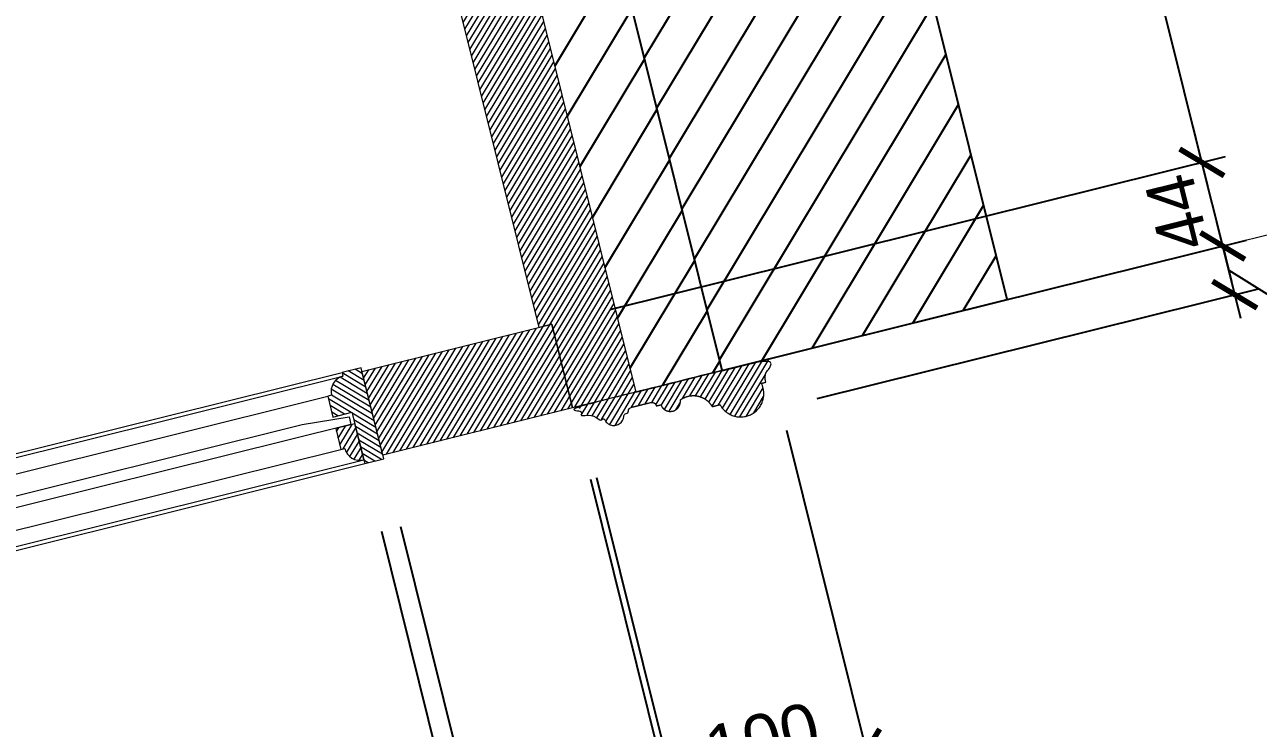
# Model space of a CAD drawing. Header units: inches. Extents: x 122939 to 389145, y 29603 to 574065.
# Drawn here: x 328521 to 329152, y 501426 to 501785 of the extents above; entities that cross this region are included whole.
import ezdxf

# ---------------------------------------------------------------- set-up
doc = ezdxf.new("R2010")
doc.units = ezdxf.units.IN
doc.header["$MEASUREMENT"] = 0
for name, color, linetype in [('A-WALL', 7, 'Continuous'), ('CQ Wall hatch_CHB', 8, 'Continuous'), ('DETAIL', 1, 'Continuous')]:
    doc.layers.add(name, color=color, linetype=linetype)
doc.layers.add('GRC', color=41, linetype='Continuous', lineweight=0)
doc.styles.add('DA-dim', font='arial.ttf')
doc.dimstyles.new('DA-10', dxfattribs={"dimtxt": 25, "dimasz": 18.75, "dimexe": 12.5, "dimexo": 37.5, "dimgap": 6.25, "dimtad": 1, "dimdec": 0, "dimdsep": 46, "dimtxsty": 'DA-dim', "dimblk": 'ARCHTICK', "dimcen": 0, "dimdle": 12.5, "dimadec": 0, "dimazin": 0, "dimtfac": 1, "dimtdec": 0, "dimtix": 1, "dimtmove": 2, "dimatfit": 3, "dimfxl": 1, "dimarcsym": 0})
pattern_1 = [(135, (-4101.499379711924, -5827.56803000893), (-1.76776695296637, -1.767766952966368), [])]

# ---------------------------------------------------------------- blocks, each defined once
blk = doc.blocks.new('A$C419e398c')
at = {"lineweight": 0}
h = blk.add_hatch(dxfattribs=at)
h.set_pattern_fill('ANSI31', color=8, scale=20, angle=90.00000000000001)
h.set_pattern_definition(pattern_1)
edge = h.paths.add_edge_path()
edge.add_line((3500.000750214676, 421.1478800448822), (3500.000740441785, 416.2922184013103))
edge.add_line((3500.000740441727, 416.2922184010968), (3600.000740441859, 416.2920171396937))
edge.add_line((3600.000740441959, 416.2920171398437), (3600.000749673121, 420.8786562081348))
edge.add_line((3600.000749673112, 420.8786562081659), (3599.894311202256, 420.8806242591608))
edge.add_line((3599.894311202166, 420.88062425924), (3599.787936853745, 420.8865267984756))
edge.add_line((3599.787936853769, 420.8865267983638), (3599.681690703786, 420.8963602703437))
edge.add_line((3599.681690703786, 420.8963602703298), (3599.5756367509, 420.910118751699))
edge.add_line((3599.57563675096, 420.9101187517517), (3599.469838878148, 420.9277939549132))
edge.add_line((3599.469838878082, 420.9277939547901), (3599.364360813995, 420.9493752328668))
edge.add_line((3599.364360813983, 420.9493752329727), (3599.259266094672, 420.9748495862398))
edge.add_line((3599.25926609477, 420.9748495862004), (3599.154618025358, 421.0042016698125))
edge.add_line((3599.154618025175, 421.0042016697116), (3599.050479641729, 421.0374138031175))
edge.add_line((3599.050479641824, 421.0374138031621), (3598.946913673462, 421.0744659806045))
edge.add_line((3598.946913673542, 421.0744659807533), (3598.843982504485, 421.1153358833396))
edge.add_line((3598.843982504448, 421.1153358832817), (3598.741748136586, 421.1599988925316))
edge.add_line((3598.741748136701, 421.1599988925736), (3598.640272152218, 421.2084281051825))
edge.add_line((3598.640272152086, 421.2084281051066), (3598.539615676329, 421.2605943491345))
edge.add_line((3598.539615676331, 421.2605943492381), (3598.439839340941, 421.3164662016883))
edge.add_line((3598.439839340863, 421.3164662016206), (3598.341003247453, 421.3760100073939))
edge.add_line((3598.341003247537, 421.3760100073996), (3598.243166931223, 421.4391898994776))
edge.add_line((3598.243166931323, 421.43918989948), (3598.146389325029, 421.5059678207095))
edge.add_line((3598.146389325033, 421.5059678207035), (3598.050728723986, 421.5763035465413))
edge.add_line((3598.050728724047, 421.5763035464915), (3597.956242750632, 421.6501547093062))
edge.add_line((3597.956242750515, 421.6501547092339), (3597.862988319569, 421.7274768238514))
edge.add_line((3597.862988319714, 421.7274768240168), (3597.77102160417, 421.8082233145111))
edge.add_line((3597.771021604189, 421.8082233144669), (3597.680398001387, 421.8923455421868))
edge.add_line((3597.680398001452, 421.8923455422046), (3597.591172099673, 421.9797928350449))
edge.add_line((3597.591172099579, 421.9797928349581), (3597.503397645182, 422.0705125178898))
edge.add_line((3597.503397645021, 422.0705125179375), (3597.417127509966, 422.1644499448691))
edge.add_line((3597.417127510125, 422.1644499449176), (3597.332413660425, 422.2615485314371))
edge.add_line((3597.332413660479, 422.2615485314745), (3597.249307124532, 422.3617497890536))
edge.add_line((3597.24930712441, 422.3617497888627), (3597.167857962488, 422.4649933599925))
edge.add_line((3597.167857962544, 422.4649933601031), (3597.088115236552, 422.5712170547106))
edge.add_line((3597.088115236489, 422.5712170548504), (3597.010126980497, 422.6803568877548))
edge.add_line((3597.010126980545, 422.6803568877513), (3596.933940171786, 422.792347117212))
edge.add_line((3596.93394017173, 422.7923471172107), (3596.85960070221, 422.9071202844948))
edge.add_line((3596.859600702301, 422.9071202843916), (3596.787153351399, 423.0246072544309))
edge.add_line((3596.787153351353, 423.0246072543669), (3596.71664175868, 423.1447372573774))
edge.add_line((3596.716641758569, 423.1447372573894), (3596.64810839757, 423.2674379315951))
edge.add_line((3596.648108397727, 423.2674379316741), (3596.581594550408, 423.3926353667305))
edge.add_line((3596.5815945504, 423.3926353668794), (3596.517140282237, 423.5202541485911))
edge.add_line((3596.517140282143, 423.5202541485196), (3596.454784417869, 423.6502174040826))
edge.add_line((3596.454784417932, 423.650217404007), (3596.394564518474, 423.7824468483781))
edge.add_line((3596.394564518356, 423.7824468484614), (3596.336516857926, 423.9168628315942))
edge.add_line((3596.33651685802, 423.9168628315092), (3596.280676402351, 424.0533843862369))
edge.add_line((3596.280676402384, 424.0533843864687), (3596.22707678767, 424.1919292773259))
edge.add_line((3596.227076787676, 424.191929277149), (3596.175750300315, 424.3324140498556))
edge.add_line((3596.175750300346, 424.332414049888), (3596.126727857488, 424.4747540817277))
edge.add_line((3596.126727857511, 424.4747540816898), (3596.080038988485, 424.6188636322893))
edge.add_line((3596.080038988555, 424.6188636323786), (3596.035711816933, 424.764655895549))
edge.add_line((3596.035711816745, 424.7646558955312), (3595.993773043614, 424.9120430514288))
edge.add_line((3595.99377304368, 424.9120430513867), (3595.95424793135, 425.0609363195628))
edge.add_line((3595.954247931426, 425.0609363196418), (3595.917160288383, 425.2112460123383))
edge.add_line((3595.917160288314, 425.2112460123608), (3595.882532454737, 425.3628815886295))
edge.add_line((3595.88253245462, 425.3628815885168), (3595.850385288982, 425.5157517087524))
edge.add_line((3595.850385289115, 425.5157517088228), (3595.820738155712, 425.6697642897764))
edge.add_line((3595.820738155569, 425.6697642898653), (3595.793608912747, 425.8248265601528))
edge.add_line((3595.793608912732, 425.8248265599832), (3595.769013902132, 425.9808451158191))
edge.add_line((3595.769013902289, 425.9808451159624), (3595.746967938984, 426.137725977687))
edge.add_line((3595.746967939078, 426.1377259776928), (3595.727484302766, 426.2953746461095))
edge.add_line((3595.727484302712, 426.2953746458516), (3595.710574729598, 426.4536961592925))
edge.add_line((3595.710574729426, 426.4536961594131), (3595.696249405194, 426.6125951508773))
edge.add_line((3595.696249405271, 426.6125951509457), (3595.684516958955, 426.7719759056954))
edge.add_line((3595.684516958951, 426.7719759055763), (3595.675384457727, 426.9317424185807))
edge.add_line((3595.675384457805, 426.9317424186156), (3595.668857402774, 427.0917984524967))
edge.add_line((3595.66885740275, 427.0917984524858), (3595.664939725588, 427.2520475954423))
edge.add_line((3595.664939725481, 427.252047595568), (3595.663633786051, 427.4123933195317))
edge.add_line((3595.663633786142, 427.4123933194205), (3593.339735987819, 427.4123979965291))
edge.add_arc((3581.752075368189, 430.0272835142096), 11.87903636253917, 347.2835625599229, 526.0537948698986)
edge.add_line((3570.223204031121, 432.8902593427338), (3566.116734765857, 432.8902676074339))
edge.add_arc((3555.372015183559, 435.9948205596302), 11.18424105332584, 247.5451078778336, 343.8840084815344, ccw=False)
edge.add_arc((3545.975474577514, 425.1159518933855), 5.153299489100156, 6.044098432584151, 173.9556709193465)
edge.add_line((3540.850823696237, 425.6585834147991), (3538.47306382773, 425.6585882019847))
edge.add_line((3538.473063827609, 425.6585882019717), (3538.464334267263, 425.4550312227267))
edge.add_line((3538.464334267308, 425.4550312226638), (3538.437742003613, 425.2502720330789))
edge.add_line((3538.437742003589, 425.2502720330376), (3538.39297194146, 425.0466584827581))
edge.add_line((3538.392971941445, 425.0466584827518), (3538.330122677947, 424.8466032768394))
edge.add_line((3538.330122677959, 424.8466032768483), (3538.24971880968, 424.6524922721625))
edge.add_line((3538.249718809617, 424.6524922722019), (3538.152698809249, 424.4665911294927))
edge.add_line((3538.152698809165, 424.4665911295451), (3538.040378794771, 424.2909578448304))
edge.add_line((3538.040378794773, 424.2909578446997), (3537.914395094945, 424.127368170226))
edge.add_line((3537.914395094966, 424.1273681703606), (3537.776630701833, 423.9772594730761))
edge.add_line((3537.776630701846, 423.9772594729438), (3537.626521450052, 423.8394956839396))
edge.add_line((3537.626521450235, 423.839495683962), (3537.462931268714, 423.7135126425266))
edge.add_line((3537.462931268557, 423.7135126425419), (3537.287297531825, 423.6011933349821))
edge.add_line((3537.287297531904, 423.6011933349655), (3537.101395998771, 423.5041740827326))
edge.add_line((3537.10139599879, 423.5041740827728), (3536.907284670506, 423.4237709956753))
edge.add_line((3536.907284670393, 423.423770995636), (3536.707229211529, 423.3609225372684))
edge.add_line((3536.707229211519, 423.360922537162), (3536.503615481068, 423.3161532944424))
edge.add_line((3536.503615481197, 423.316153294465), (3536.298856184588, 423.289561854812))
edge.add_line((3536.298856184527, 423.28956185485), (3536.095299170131, 423.2808331137073))
edge.add_line((3536.09529917012, 423.2808331137057), (3526.114313284217, 423.2808532015678))
edge.add_line((3526.114313284284, 423.2808532016352), (3525.91075630501, 423.2895827620975))
edge.add_line((3525.910756304918, 423.2895827621105), (3525.70599711529, 423.3161750259733))
edge.add_line((3525.705997115292, 423.316175025946), (3525.502383565035, 423.360945088264))
edge.add_line((3525.502383565065, 423.3609450883232), (3525.302328359239, 423.423794351959))
edge.add_line((3525.302328359277, 423.4237943519256), (3525.108217354679, 423.5041982203501))
edge.add_line((3525.108217354573, 423.5041982203838), (3524.922316211951, 423.6012182208973))
edge.add_line((3524.922316211974, 423.6012182210106), (3524.746682927339, 423.7135382355498))
edge.add_line((3524.746682927362, 423.7135382354027), (3524.583093252983, 423.8395219353102))
edge.add_line((3524.583093253023, 423.8395219352096), (3524.432984555818, 423.9772863284804))
edge.add_line((3524.43298455578, 423.9772863285034), (3524.295220766871, 424.1273955803852))
edge.add_line((3524.295220766857, 424.1273955805227), (3524.16923772553, 424.29098576213))
edge.add_line((3524.169237725495, 424.2909857620252), (3524.056918418081, 424.4666194988594))
edge.add_line((3524.056918418151, 424.4666194987949), (3523.95989916602, 424.6525210320156))
edge.add_line((3523.959899165959, 424.6525210320251), (3523.879496078978, 424.8466323603314))
edge.add_line((3523.879496078938, 424.8466323604225), (3523.81664762068, 425.0466878193159))
edge.add_line((3523.816647620813, 425.0466878192965), (3523.771878378261, 425.2503015497913))
edge.add_line((3523.771878378175, 425.2503015497932), (3523.745286938696, 425.4550608464382))
edge.add_line((3523.745286938676, 425.4550608464051), (3523.736558197708, 425.6586178607869))
edge.add_line((3523.736558197648, 425.6586178608122), (3521.358798325634, 425.6586226435814))
edge.add_line((3521.358798325702, 425.6586226436193), (3521.318055015284, 425.958838675587))
edge.add_line((3521.318055015348, 425.9588386755204), (3521.258326493564, 426.2623531302719))
edge.add_line((3521.258326493553, 426.2623531303834), (3521.178808534645, 426.567494002445))
edge.add_line((3521.178808534518, 426.5674940022873), (3521.078881613535, 426.8724357570101))
edge.add_line((3521.078881613561, 426.8724357570754), (3520.958141745552, 427.1752234518581))
edge.add_line((3520.95814174565, 427.1752234519809), (3520.816427749834, 427.4738036861076))
edge.add_line((3520.816427749931, 427.4738036860945), (3520.653843256572, 427.7660617969146))
edge.add_line((3520.653843256528, 427.7660617968068), (3520.470771876055, 428.0498642595247))
edge.add_line((3520.470771876106, 428.0498642594903), (3520.267884191733, 428.3231048049431))
edge.add_line((3520.267884191591, 428.3231048049638), (3520.046135613462, 428.5837523944741))
edge.add_line((3520.046135613462, 428.5837523945374), (3519.806754626122, 428.8298989252261))
edge.add_line((3519.806754626159, 428.8298989252071), (3519.551221528836, 429.0598044246687))
edge.add_line((3519.551221528905, 429.0598044246435), (3519.281238364379, 429.2719375491471))
edge.add_line((3519.281238364405, 429.2719375491142), (3518.998691296669, 429.4650094329614))
edge.add_line((3518.998691296612, 429.4650094330427), (3518.705607171497, 429.6379993280388))
edge.add_line((3518.705607171403, 429.6379993279697), (3518.404106334771, 429.7901709866175))
edge.add_line((3518.404106334841, 429.7901709865546), (3518.096353954801, 429.9210793262529))
edge.add_line((3518.096353954519, 429.9210793263046), (3517.784512087453, 430.030567511764))
edge.add_line((3517.784512087703, 430.0305675116833), (3517.470694553002, 430.1187551455264))
edge.add_line((3517.470694552874, 430.1187551454641), (3517.156926366164, 430.1860187189225))
edge.add_line((3517.156926366384, 430.1860187189886), (3516.845109067071, 430.2329658110122))
edge.add_line((3516.845109067042, 430.2329658109811), (3516.536992811378, 430.2604047167298))
edge.add_line((3516.536992811423, 430.2604047167697), (3516.234155632334, 430.2693112402213))
edge.add_line((3516.234155632323, 430.2693112403504), (3515.931318417371, 430.260405935982))
edge.add_line((3515.931318417308, 430.2604059359292), (3515.623202051155, 430.2329682704769))
edge.add_line((3515.623202051211, 430.2329682704294), (3515.311384562942, 430.1860224336291))
edge.add_line((3515.311384562927, 430.1860224336851), (3514.997616105468, 430.1187601232738))
edge.add_line((3514.997616105422, 430.118760123325), (3514.68379821572, 430.0305737527423))
edge.add_line((3514.683798215818, 430.0305737527087), (3514.371955908039, 429.9210868225647))
edge.add_line((3514.371955907962, 429.92108682252), (3514.064203000944, 429.7901797216762))
edge.add_line((3514.064203000977, 429.7901797217201), (3513.762701551792, 429.638009276763))
edge.add_line((3513.762701551837, 429.6380092766485), (3513.469616730328, 429.4650205614132))
edge.add_line((3513.469616730465, 429.4650205615326), (3513.187068885529, 429.2719498150905))
edge.add_line((3513.187068885425, 429.27194981504), (3512.917084866915, 429.05981777734))
edge.add_line((3512.917084866785, 429.0598177774809), (3512.661550843984, 428.8299133066437))
edge.add_line((3512.66155084403, 428.8299133064575), (3512.422168865882, 428.5837677393992))
edge.add_line((3512.422168865858, 428.5837677394156), (3512.200419238492, 428.323121042576))
edge.add_line((3512.200419238594, 428.3231210426311), (3511.997530454251, 428.0498813138787))
edge.add_line((3511.997530454188, 428.0498813139275), (3511.814457931302, 427.766079588174))
edge.add_line((3511.814457931381, 427.7660795880947), (3511.651872261574, 427.4738221317747))
edge.add_line((3511.651872261486, 427.4738221318112), (3511.510157063773, 427.1752424681325))
edge.add_line((3511.510157063836, 427.1752424681326), (3511.38941597701, 426.8724552593652))
edge.add_line((3511.389415976941, 426.8724552593194), (3511.289487828411, 426.567513906864))
edge.add_line((3511.289487828384, 426.5675139068626), (3511.209968641113, 426.2623733549541))
edge.add_line((3511.209968641168, 426.2623733549844), (3511.150238897596, 425.9588591406562))
edge.add_line((3511.150238897651, 425.9588591406355), (3511.109494378753, 425.6586432726641))
edge.add_line((3511.109494378674, 425.6586432727054), (3508.73173450794, 425.6586480580139))
edge.add_line((3508.73173450795, 425.6586480580154), (3508.382624967425, 425.1933644751523))
edge.add_line((3508.382624967489, 425.1933644750388), (3508.004169891501, 424.7426096800839))
edge.add_line((3508.004169891414, 424.742609680281), (3507.597199674406, 424.3090348888184))
edge.add_line((3507.597199674463, 424.309034888749), (3507.162855418896, 423.8952362503006))
edge.add_line((3507.162855418806, 423.8952362503624), (3506.702585543384, 423.5037100312536))
edge.add_line((3506.702585543389, 423.5037100311019), (3506.218134690647, 423.136807828542))
edge.add_line((3506.218134690658, 423.1368078285595), (3505.711524873421, 422.7966933572026))
edge.add_line((3505.711524873506, 422.7966933571734), (3505.185029153548, 422.4853023670635))
edge.add_line((3505.185029153596, 422.4853023671312), (3504.641138501431, 422.204307181021))
edge.add_line((3504.641138501291, 422.2043071809458), (3504.082522819129, 421.9550871747595))
edge.add_line((3504.082522819284, 421.9550871747779), (3503.511987396053, 421.7387062805328))
edge.add_line((3503.511987395992, 421.7387062805938), (3502.932426278167, 421.5558982784877))
edge.add_line((3502.93242627813, 421.555898278486), (3502.34677417055, 421.407060288199))
edge.add_line((3502.346774170583, 421.4070602881839), (3501.757958515876, 421.2922544943079))
edge.add_line((3501.757958515838, 421.2922544943867), (3501.168853340628, 421.2112177750697))
edge.add_line((3501.16885334067, 421.2112177748932), (3500.582236310474, 421.1633785693558))
edge.add_line((3500.582236310467, 421.1633785694139), (3500.000750214755, 421.1478800447057))
h = blk.add_hatch(dxfattribs=at)
h.set_pattern_fill('ANSI31', color=8, scale=20, angle=6.361109362927034e-15)
h.set_pattern_definition([(45, (-3359.516166341025, -5827.56803000893), (-1.767766952966369, 1.76776695296637), [])])
h.paths.add_polyline_path([(3376.718616710394, 380.2924665253377), (3378.718616710277, 380.2924624999869, 0.4142135623731283), (3386.718600609398, 372.2924463991658), (3386.718596584396, 370.2924463990494), (3396.718596584164, 370.2924262729939), (3396.718693189614, 418.2924262728193), (3386.718693189614, 418.2924463991076), (3386.718638849095, 391.2924463991076), (3376.718638849212, 391.2924665252212)])
h = blk.add_hatch(dxfattribs=at)
h.set_pattern_fill('ANSI31', color=8, scale=20, angle=90.00000000000001)
h.set_pattern_definition([(135, (-3359.516166341025, -5827.56803000893), (-1.76776695296637, -1.767766952966368), [])])
h.paths.add_polyline_path([(3376.718650924857, 397.2924665252795), (3386.71865092474, 397.2924463990494), (3386.718689164438, 416.2924463989912, 0.4142135623732948), (3378.7186730635, 408.2924624998705), (3376.718673063559, 408.2924665251048)])
h = blk.add_hatch(dxfattribs=at)
h.set_pattern_fill('ANSI31', color=8, scale=20, angle=90.00000000000001)
h.set_pattern_definition(pattern_1)
h.paths.add_polyline_path([(3496.718689164205, 416.2922250115662), (3396.71868916438, 416.2924262728193), (3396.718600609456, 372.2924262729939), (3496.718600609223, 372.2922250116244)])
h = blk.add_hatch(dxfattribs=at)
h.set_pattern_fill('ANSI31', color=8, scale=20, angle=90.00000000000001)
h.set_pattern_definition(pattern_1)
h.paths.add_polyline_path([(3530.000740442541, 416.2921580276452), (3496.718689164205, 416.2922250115662), (3496.718600609223, 372.2922250116244), (3490.000651887094, 372.2922385322163), (3489.999954168685, 25.61128692416241), (3529.999954168976, 25.61120641970774)])
at = {"color": 8, "lineweight": 0}
for p, q in [((2908.01753109775, 418.2934098396217, 0.002133773093393458), (3386.718693189614, 418.2924463991076, 0.002133773093393458)), ((3152.368108118419, 416.2929180562496, 0.002133773093393458), (3386.718689164438, 416.2924463989912, 0.002133773093393458)), ((3160.368092017598, 408.2929019552539, 0.002133773093393458), (3376.718673063559, 408.2924665251048, 0.002133773093393458)), ((3160.368035664316, 380.2929019554285, 0.002133773093393458), (3376.718616710394, 380.2924665253377, 0.002133773093393458)), ((3152.368019563379, 372.2929180563078, 0.002133773093393458), (3386.718600609398, 372.2924463991658, 0.002133773093393458)), ((2904.547806665068, 370.2934168226784, 0.002133773093393458), (3386.718596584396, 370.2924463990494, 0.002133773093393458))]:
    blk.add_line(p, q, dxfattribs=at)
at = {"color": 0, "lineweight": -2, "elevation": 0.002133773093393458}
for points in [[(3386.718693189614, 418.2924463991076), (3396.718693189614, 418.2924262728193), (3396.718596584164, 370.2924262729939), (3386.718596584396, 370.2924463990494), (3386.718600609398, 372.2924463991658, -0.4142135623731283), (3378.718616710277, 380.2924624999869), (3376.718616710394, 380.2924665253377), (3376.718638849212, 391.2924665252212), (3386.718638849095, 391.2924463991076), (3386.718693189614, 418.2924463991076)], [(3386.718689164438, 416.2924463989912), (3386.71865092474, 397.2924463990494), (3376.718650924857, 397.2924665252795), (3376.718673063559, 408.2924665251048), (3378.7186730635, 408.2924624998705, -0.4142135623732282), (3386.718689164438, 416.2924463989912, 1)]]:
    blk.add_lwpolyline(points, format="xyb", dxfattribs=at)
for points in [[(3496.718689164205, 416.2922250115662), (3396.71868916438, 416.2924262728193), (3396.718600609456, 372.2924262729939), (3496.718600609223, 372.2922250116244), (3496.718689164205, 416.2922250115662)], [(3530.000740442541, 416.2921580276452), (3496.718689164205, 416.2922250115662), (3496.718600609223, 372.2922250116244), (3490.000651887094, 372.2922385322163), (3489.999954168685, 25.61128692416241), (3529.999954168976, 25.61120641970774), (3530.000740442541, 416.2921580276452)]]:
    blk.add_lwpolyline(points, dxfattribs=at)
at = {"color": 0, "elevation": 0.002133772631544292}
blk.add_lwpolyline([(3360.470657365862, 391.1251692385413), (3384.718642537598, 393.1251204366563), (3384.718650587951, 397.1251204365399), (3154.368069541932, 397.125584043446), (3154.368061491637, 393.1255840433296), (3178.61603861273, 391.1255352415028)], close=True, dxfattribs=at)
at = {"color": 0, "lineweight": -2}
blk.add_rational_spline([(3593.339735658839, 427.4123965381295, 0.00213377309339346), (3594.259156990098, 431.4867378571653, 0.00213377309339346), (3592.464527992532, 437.9773827589815, 0.00213377309339346), (3586.492811290256, 441.1118900389411, 0.00213377309339346), (3584.49116449838, 441.5862149371533, 0.00213377309339346), (3577.777574700012, 443.1771163941594, 0.002133773093393462), (3571.886060623685, 439.5863898214302, 0.002133773093393462), (3570.223204031237, 432.8902593431412, 0.002133773093393462), (3568.854380943405, 432.890262097877, 0.00213377309339346), (3567.485557855747, 432.8902648527292, 0.00213377309339346), (3566.116734768148, 432.8902676074067, 0.00213377309339346), (3565.220075828373, 429.7869709357037, 0.002133773093393458), (3563.135062024347, 427.3197528844466, 0.002133773093393458), (3560.224723429244, 425.9181906356243, 0.002133773093393458), (3557.314384833968, 424.516628386802, 0.00213377309339346), (3554.085452117492, 424.424753537809, 0.00213377309339346), (3551.100127643207, 425.6585627858294, 0.00213377309339346), (3550.808249660302, 428.4151852943468, 0.00213377309339346), (3548.747516770382, 430.2692458024831, 0.00213377309339346), (3545.975484950352, 430.2692513817456, 0.00213377309339346), (3543.203453130263, 430.2692569610662, 0.00213377309339346), (3541.14271277684, 428.4152047483949, 0.00213377309339346), (3540.850823697401, 425.6585834146244, 0.00213377309339346), (3540.058237074059, 425.6585850104457, 0.00213377309339346), (3539.265650450892, 425.6585866061505, 0.00213377309339346), (3538.473063827609, 425.6585882019717, 0.00213377309339346), (3538.473062542034, 425.0195388380089, 0.00213377309339346), (3538.228507749911, 424.4291347024846, 0.00213377309339346), (3537.776630701846, 423.9772594729438, 0.00213377309339346), (3537.324753653724, 423.5253842435777, 0.00213377309339346), (3536.734348534141, 423.2808318274911, 0.00213377309339346), (3536.09529917012, 423.2808331137057, 0.00213377309339346), (3532.768303874822, 423.2808398096822, 0.00213377309339346), (3529.441308579582, 423.2808465057169, 0.00213377309339346), (3526.114313284284, 423.2808532016352, 0.002133773093393462), (3525.475263920322, 423.2808544877334, 0.002133773093393462), (3524.884859785088, 423.5254092802643, 0.002133773093393462), (3524.43298455578, 423.9772863285034, 0.002133773093393458), (3523.981109326589, 424.4291633769171, 0.002133773093393456), (3523.736556911084, 425.0195684968493, 0.002133773093393456), (3523.736558197648, 425.6586178608122, 0.00213377309339346), (3522.943971573724, 425.6586194551783, 0.00213377309339346), (3522.151384949626, 425.6586210493115, 0.00213377309339346), (3521.358798325702, 425.6586226436193, 0.002133773093393458), (3521.066920342913, 428.4152451525442, 0.00213377309339346), (3519.006187452702, 430.2693056609714, 0.00213377309339346), (3516.234155632323, 430.2693112403504, 0.00213377309339346), (3513.462123811768, 430.2693168195547, 0.00213377309339346), (3511.401383458346, 428.4152646066505, 0.00213377309339346), (3511.109494378674, 425.6586432727054, 0.00213377309339346), (3510.316907755157, 425.6586448678281, 0.00213377309339346), (3509.524321131583, 425.6586464628926, 0.00213377309339346), (3508.73173450795, 425.6586480580154, 0.00213377309339346), (3506.68516088801, 422.7706223053392, 0.00213377309339346), (3503.540404503176, 421.145918144437, 0.00213377309339346), (3500.000750214676, 421.1478800448822, 0.00213377309339346), (3500.000746957143, 419.5293261658517, 0.00213377309339346), (3500.000743699551, 417.9107722869376, 0.00213377309339346), (3500.000740441785, 416.2922184080817, 0.00213377309339346), (3533.334073775099, 416.2921513186302, 0.00213377309339346), (3566.667407108471, 416.2920842292369, 0.00213377309339346), (3600.000740441959, 416.2920171398437, 0.00213377309339346), (3600.000743518991, 417.8208968294784, 0.00213377309339346), (3600.000746596023, 419.3497765191132, 0.00213377309339346), (3600.000749672996, 420.8786562088062, 0.00213377309339346), (3597.460118305054, 420.8786613215344, 0.00213377309339346), (3595.663626083056, 423.585023845837, 0.00213377309339346), (3595.663633786142, 427.4123933194205, 0.002133773093393458), (3594.889001076051, 427.4123948785127, 0.00213377309339346), (3594.114368366776, 427.4123964374885, 0.00213377309339346), (3593.339735657792, 427.4123979964061, 0.00213377309339346)], [1, 0.8737151318186788, 0.807260537942561, 0.9335454061238821, 1, 0.807260537942561, 0.807260537942561, 1, 1, 1, 1, 0.9419620028077494, 0.9419620028077494, 0.9999999999999999, 0.9419620028077494, 0.9419620028077494, 1, 0.8289352973828925, 0.8289352973828925, 1, 0.8289352973828925, 0.8289352973828925, 1, 1, 1, 1, 0.9492530216291803, 0.9492530216291803, 1, 0.9492530216291803, 0.9492530216291803, 1, 1, 1, 1, 0.9492530216292413, 0.9492530216292413, 1, 0.9492530216292413, 0.9492530216292413, 1, 1, 1, 0.9999999999999999, 0.8289352973828976, 0.8289352973828976, 1, 0.8289352973828977, 0.8289352973828977, 1, 1, 1, 1, 0.9254542297043616, 0.9254542297043616, 1, 1, 1, 1, 1, 1, 1, 1, 1, 1, 0.8047378541243649, 0.8047378541243649, 0.9999999999999999, 1, 1, 1], degree=3, knots=[0, 0, 0, 0, 1.022170320380215, 1.560064642093857, 1.560064642093857, 1.560064642093857, 3.120129284187714, 3.120129284187714, 3.120129284187714, 7.226598547337561, 7.226598547337561, 7.226598547337561, 8.06731405405594, 8.06731405405594, 8.06731405405594, 8.908029560774313, 8.908029560774313, 8.908029560774313, 10.37333445673423, 10.37333445673423, 10.37333445673423, 11.83863935269415, 11.83863935269415, 11.83863935269415, 12.83863935269415, 12.83863935269415, 12.83863935269415, 13.62403751644446, 13.62403751644446, 13.62403751644446, 14.40943568019476, 14.40943568019476, 14.40943568019476, 15.40943568019476, 15.40943568019476, 15.40943568019476, 16.19483384394459, 16.19483384394459, 16.19483384394459, 16.98023200769442, 16.98023200769442, 16.98023200769442, 17.98023200769442, 17.98023200769442, 17.98023200769442, 19.44553690365431, 19.44553690365431, 19.44553690365431, 20.91084179961421, 20.91084179961421, 20.91084179961421, 21.91084179961421, 21.91084179961421, 21.91084179961421, 22.86569057052996, 22.86569057052996, 22.86569057052996, 23.86569057052996, 23.86569057052996, 23.86569057052996, 24.86569057052996, 24.86569057052996, 24.86569057052996, 25.86569057052996, 25.86569057052996, 25.86569057052996, 27.43648689732485, 27.43648689732485, 27.43648689732485, 28.43648689732485, 28.43648689732485, 28.43648689732485, 28.43648689732485], dxfattribs=at)
blk = doc.blocks.new('floor plan')
at = {"layer": 'CQ Wall hatch_CHB'}
h = blk.add_hatch(dxfattribs=at)
h.set_pattern_fill('ANSI31', color=8, scale=150, angle=166.0285767170143)
h.set_pattern_definition([(225, (-96401.15901051927, -17863.64764524531), (13.25825214724777, -13.25825214724776), [])])
h.paths.add_polyline_path([(-1761.915221737523, -177.8816294119461), (-1806.384910309222, -177.8816294120043), (-1806.384910309222, -568.5624915148946), (-1761.916008043219, -568.5624915148946)])
h.paths.add_polyline_path([(1743.614641570312, -177.8886388752144), (1698.085326858272, -177.8886388752144), (1698.084842444048, -568.569636295375), (1743.614641591208, -568.5696362954914), (1743.614641591383, -373.2291604938218)])
h = blk.add_hatch(dxfattribs=at)
h.set_pattern_fill('ANSI31', color=8, scale=150, angle=166.0285767170143)
h.set_pattern_definition([(225, (-67260.30129843426, -17863.64764524897), (13.25825214724777, -13.25825214724776), [])])
h.paths.add_polyline_path([(1743.614641591208, -379.1846393781598), (1893.615089632454, -379.1846393786254), (1893.615089632396, -568.5696364255855), (1743.614641591324, -568.5696364255273)])
blk.add_line((1893.615089633386, -568.5696362950839, -1.606029541243506e-07), (3438.581839674094, -568.5696363002644, -1.466518336033709e-07))
at = {"elevation": 8.175813347853055e-07}
blk.add_lwpolyline([(1698.084842444048, -568.569636295375), (1743.614641591266, -568.569636295375), (1743.615126005549, -177.8886388752726), (1698.085326858272, -177.8886388752144)], close=True, dxfattribs=at)
at = {"layer": 'A-WALL'}
for p, q in [((1743.61464159115, -568.569636295666, -1.606029541243506e-07), (1743.614641591383, -373.2291604938218, -1.606029541243512e-07)), ((1893.615089633386, -568.5696362950839, -1.606029541243506e-07), (1893.615089632571, -379.1846392481821, -1.606029541243506e-07)), ((1743.61464159115, -568.569636295666, -1.606029541243506e-07), (1893.615089633386, -568.5696362950839, -1.606029541243506e-07))]:
    blk.add_line(p, q, dxfattribs=at)
at = {"xscale": -1, "rotation": 179.9997670953166}
blk.add_blockref('A$C419e398c', (-1831.914616051313, -152.2631747998212, -0.002133773093393459), dxfattribs=at)
blk = doc.blocks.new('_ARCHTICK')
at = {"color": 0, "linetype": 'ByBlock', "const_width": 0.15}
blk.add_lwpolyline([(-0.5, -0.5), (0.5, 0.5)], dxfattribs=at)
blk = doc.blocks.new('*D699')
at = {"layer": 'Defpoints', "color": 0, "transparency": 16777216}
for p in [(328901.3004619242, 501614.616833042), (328804.2587857726, 501590.473239901), (328854.0940923798, 501390.1691967634)]:
    blk.add_point(p, dxfattribs=at)
at = {"layer": 'DETAIL', "color": 0, "lineweight": -2, "transparency": 16777216}
for p, q in [((328910.3543840384, 501578.226223067), (328954.1536930179, 501402.1827857429)), ((328813.3127078868, 501554.082629926), (328857.1120664179, 501378.0389934384)), ((328963.2659223048, 501417.330963106), (328841.9638890548, 501387.1512227253))]:
    blk.add_line(p, q, dxfattribs=at)
at = {"layer": 'DETAIL', "color": 0, "lineweight": -2, "transparency": 16777216, "xscale": 18.75, "yscale": 18.75, "zscale": 18.75}
for p, rotation in [((328951.1357189799, 501414.3129890679), 13.97142328762972), ((328854.0940923798, 501390.1691967634), 193.9714232876297)]:
    blk.add_blockref('_ARCHTICK', p, dxfattribs=dict(at, rotation=rotation))
at = {"layer": 'DETAIL', "color": 0, "transparency": 16777216, "insert": (328898.0241266179, 501420.6929028848), "char_height": 25, "attachment_point": 5, "rotation": 13.971423287629737, "style": 'DA-dim'}
blk.add_mtext('100', dxfattribs=at)
blk = doc.blocks.new('*D700')
at = {"layer": 'Defpoints', "color": 0, "transparency": 16777216}
for p in [(328801.0738282002, 501589.680834796), (328804.2587857726, 501590.473239901), (328850.9091364342, 501389.3767851196)]:
    blk.add_point(p, dxfattribs=at)
at = {"layer": 'DETAIL', "color": 0, "lineweight": -2, "transparency": 16777216}
for p, q in [((328810.1277503144, 501553.2902248211), (328853.9271104723, 501377.2465817947)), ((328813.3127078868, 501554.082629926), (328857.1120664179, 501378.0389934385)), ((328854.0940923798, 501390.1691967634), (328872.2893973673, 501394.6961578205)), ((328850.9091364343, 501389.3767851196), (328832.7138314468, 501384.8498240625)), ((328852.5016144071, 501389.7729909415), (328850.5370640202, 501315.1730012244)), ((328854.0940923798, 501390.1691967634), (328850.9091364343, 501389.3767851196)), ((328854.0940923798, 501390.1691967634), (328850.9091364343, 501389.3767851196)), ((328850.5370640202, 501315.1730012244), (328822.5201005425, 501308.2024281733))]:
    blk.add_line(p, q, dxfattribs=at)
at = {"layer": 'DETAIL', "color": 0, "lineweight": -2, "transparency": 16777216, "xscale": 18.75, "yscale": 18.75, "zscale": 18.75}
for p, rotation in [((328850.9091364343, 501389.3767851196), 13.97142328762972), ((328854.0940923798, 501390.1691967634), 193.9714232876297)]:
    blk.add_blockref('_ARCHTICK', p, dxfattribs=dict(at, rotation=rotation))
at = {"layer": 'DETAIL', "color": 0, "transparency": 16777216, "insert": (328831.935744574, 501330.1477990223), "char_height": 25, "attachment_point": 5, "rotation": 13.971423287629737, "style": 'DA-dim'}
blk.add_mtext('3', dxfattribs=at)
blk = doc.blocks.new('*D701')
at = {"layer": 'Defpoints', "color": 0, "transparency": 16777216}
for p in [(328801.0738282002, 501589.680834796), (328704.0321520471, 501565.5372416619), (328753.8675098345, 501365.2329928152)]:
    blk.add_point(p, dxfattribs=at)
at = {"layer": 'DETAIL', "color": 0, "lineweight": -2, "transparency": 16777216}
for p, q in [((328810.1277503144, 501553.2902248211), (328853.9271104723, 501377.2465817947)), ((328713.0860741614, 501529.1466316869), (328756.8854838726, 501353.1027894902)), ((328863.0393397592, 501392.3947591577), (328741.7373065095, 501362.2150187771))]:
    blk.add_line(p, q, dxfattribs=at)
at = {"layer": 'DETAIL', "color": 0, "lineweight": -2, "transparency": 16777216, "xscale": 18.75, "yscale": 18.75, "zscale": 18.75}
for p, rotation in [((328850.9091364343, 501389.3767851196), 13.97142328762972), ((328753.8675098345, 501365.2329928151), 193.9714232876297)]:
    blk.add_blockref('_ARCHTICK', p, dxfattribs=dict(at, rotation=rotation))
at = {"layer": 'DETAIL', "color": 0, "transparency": 16777216, "insert": (328797.7975440724, 501395.7566989365), "char_height": 25, "attachment_point": 5, "rotation": 13.971423287629737, "style": 'DA-dim'}
blk.add_mtext('100', dxfattribs=at)
blk = doc.blocks.new('*D702')
at = {"layer": 'Defpoints', "color": 0, "transparency": 16777216}
for p in [(328694.327984432, 501563.1228823486), (328466.9102525103, 501506.5422315529), (328516.7457313812, 501306.2374960326)]:
    blk.add_point(p, dxfattribs=at)
at = {"layer": 'DETAIL', "color": 0, "lineweight": -2, "transparency": 16777216}
for p, q in [((328703.3819065462, 501526.7322723736), (328747.1813212127, 501350.6884102598)), ((328475.9641746245, 501470.1516215779), (328519.7637054193, 501294.1072927076)), ((328756.2935504995, 501365.8365876228), (328504.6155280562, 501303.2195219945))]:
    blk.add_line(p, q, dxfattribs=at)
at = {"layer": 'DETAIL', "color": 0, "lineweight": -2, "transparency": 16777216, "xscale": 18.75, "yscale": 18.75, "zscale": 18.75}
for p, rotation in [((328744.1633471746, 501362.8186135847), 13.97142328762972), ((328516.7457313812, 501306.2374960326), 193.9714232876297)]:
    blk.add_blockref('_ARCHTICK', p, dxfattribs=dict(at, rotation=rotation))
at = {"layer": 'DETAIL', "color": 0, "transparency": 16777216, "insert": (328625.8617015706, 501352.988139132), "char_height": 25, "attachment_point": 5, "rotation": 13.971423287629737, "style": 'DA-dim'}
blk.add_mtext('234', dxfattribs=at)
blk = doc.blocks.new('*D703')
at = {"layer": 'Defpoints', "color": 0, "transparency": 16777216}
for p in [(328466.9102525103, 501506.5422315529), (328457.6889567577, 501502.1870387164), (328507.0415647379, 501303.8231158109)]:
    blk.add_point(p, dxfattribs=at)
at = {"layer": 'DETAIL', "color": 0, "lineweight": -2, "transparency": 16777216}
for p, q in [((328475.9641746245, 501470.1516215779), (328519.7637054193, 501294.1072927075)), ((328466.7428788719, 501465.7964287414), (328510.0595387759, 501291.692912486)), ((328511.8936480596, 501305.0303059217), (328497.5806137394, 501233.8174987432)), ((328516.7457313812, 501306.2374960324), (328507.0415647379, 501303.8231158109)), ((328516.7457313812, 501306.2374960324), (328507.0415647379, 501303.8231158109)), ((328516.7457313812, 501306.2374960324), (328534.9410363687, 501310.7644570895)), ((328507.0415647379, 501303.8231158109), (328488.8462597504, 501299.2961547538)), ((328497.5806137394, 501233.8174987432), (328453.0645878946, 501222.7419869255))]:
    blk.add_line(p, q, dxfattribs=at)
at = {"layer": 'DETAIL', "color": 0, "lineweight": -2, "transparency": 16777216, "xscale": 18.75, "yscale": 18.75, "zscale": 18.75}
for p, rotation in [((328516.7457313812, 501306.2374960324), 193.9714232876297), ((328507.0415647379, 501303.8231158109), 13.97142328762972)]:
    blk.add_blockref('_ARCHTICK', p, dxfattribs=dict(at, rotation=rotation))
at = {"layer": 'DETAIL', "color": 0, "transparency": 16777216, "insert": (328470.7318217549, 501246.7315528035), "char_height": 25, "attachment_point": 5, "rotation": 13.971423287629737, "style": 'DA-dim'}
blk.add_mtext('10', dxfattribs=at)
blk = doc.blocks.new('*D705')
at = {"layer": 'Defpoints', "color": 0, "transparency": 16777216}
for p in [(328694.3279688073, 501563.1228784612), (328704.0321520471, 501565.5372416619), (328744.1633315337, 501362.8186096933)]:
    blk.add_point(p, dxfattribs=at)
at = {"layer": 'DETAIL', "color": 0, "lineweight": -2, "transparency": 16777216}
for p, q in [((328703.3818909185, 501526.7322684855), (328747.1813055708, 501350.688406368)), ((328713.0860741584, 501529.1466316862), (328756.8854838555, 501353.102789485)), ((328753.8675098184, 501365.2329928103), (328772.0628148064, 501369.7599538659)), ((328744.1633315337, 501362.8186096933), (328725.9680265458, 501358.2916486376)), ((328749.0154206761, 501364.0258012518), (328741.2631385341, 501283.7668903219)), ((328753.8675098184, 501365.2329928103), (328744.1633315337, 501362.8186096933)), ((328753.8675098184, 501365.2329928103), (328744.1633315337, 501362.8186096933)), ((328741.2631385341, 501283.7668903219), (328696.7471126884, 501272.6913785078))]:
    blk.add_line(p, q, dxfattribs=at)
at = {"layer": 'DETAIL', "color": 0, "lineweight": -2, "transparency": 16777216, "xscale": 18.75, "yscale": 18.75, "zscale": 18.75}
for p, rotation in [((328744.1633315337, 501362.8186096933), 13.9714232829857), ((328753.8675098184, 501365.2329928103), 193.9714232829857)]:
    blk.add_blockref('_ARCHTICK', p, dxfattribs=dict(at, rotation=rotation))
at = {"layer": 'DETAIL', "color": 0, "transparency": 16777216, "insert": (328714.4143465507, 501296.6809443844), "char_height": 25, "attachment_point": 5, "rotation": 13.97142328298572, "style": 'DA-dim'}
blk.add_mtext('10', dxfattribs=at)
blk = doc.blocks.new('*D738')
at = {"layer": 'Defpoints', "color": 0, "transparency": 16777216}
for p in [(329133.2841575299, 501672.3339834966), (328901.3004619244, 501614.6168330423), (328889.6909470055, 501585.3336428363)]:
    blk.add_point(p, dxfattribs=at)
at = {"layer": 'DETAIL', "color": 0, "lineweight": -2, "transparency": 16777216}
for p, q in [((329142.4863000549, 501635.3476282518), (329130.266183493, 501684.4641868216)), ((328937.6910719002, 501623.6707551533), (329145.4143608552, 501675.3519575335)), ((329136.3762417739, 501659.9059075367), (329206.0423033632, 501616.7316789326)), ((328926.0815569812, 501594.3875649473), (329151.598529343, 501650.4958056141)), ((329206.0423033632, 501616.7316789326), (329217.8054027137, 501569.4520187686))]:
    blk.add_line(p, q, dxfattribs=at)
at = {"layer": 'DETAIL', "color": 0, "lineweight": -2, "transparency": 16777216, "xscale": 18.75, "yscale": 18.75, "zscale": 18.75}
for p, rotation in [((329133.2841575301, 501672.3339834964), 103.9714232829857), ((329139.4683260178, 501647.477831577), 283.9714232829857)]:
    blk.add_blockref('_ARCHTICK', p, dxfattribs=dict(at, rotation=rotation))
at = {"layer": 'DETAIL', "color": 0, "transparency": 16777216, "insert": (329193.4720430689, 501588.50106979), "char_height": 25, "attachment_point": 5, "rotation": 103.97142328298571, "style": 'DA-dim'}
blk.add_mtext('26', dxfattribs=at)
blk = doc.blocks.new('*D739')
at = {"layer": 'Defpoints', "color": 0, "transparency": 16777216}
for p in [(329122.6608344144, 501715.0325182753), (328783.9314371783, 501630.7572180972), (328901.3004619244, 501614.6168330423)]:
    blk.add_point(p, dxfattribs=at)
at = {"layer": 'DETAIL', "color": 0, "lineweight": -2, "transparency": 16777216}
for p, q in [((329122.6608344145, 501715.0325182751), (329118.133873359, 501733.2278232629)), ((328820.3220471541, 501639.8111402083), (329134.7910377398, 501718.0504923122)), ((329133.2841575303, 501672.3339834964), (329122.6608344145, 501715.0325182751)), ((328937.6910719002, 501623.6707551533), (329145.4143608555, 501675.3519575335)), ((329133.2841575303, 501672.3339834964), (329137.8111185859, 501654.1386785086))]:
    blk.add_line(p, q, dxfattribs=at)
at = {"layer": 'DETAIL', "color": 0, "lineweight": -2, "transparency": 16777216, "xscale": 18.75, "yscale": 18.75, "zscale": 18.75}
for p, rotation in [((329122.6608344145, 501715.0325182751), 283.9714232829857), ((329133.2841575303, 501672.3339834964), 103.9714232829857)]:
    blk.add_blockref('_ARCHTICK', p, dxfattribs=dict(at, rotation=rotation))
at = {"layer": 'DETAIL', "color": 0, "transparency": 16777216, "insert": (329109.7771909845, 501689.1562898301), "char_height": 25, "attachment_point": 5, "rotation": 103.97142328298571, "style": 'DA-dim'}
blk.add_mtext('44', dxfattribs=at)
blk = doc.blocks.new('*D740')
at = {"layer": 'Defpoints', "color": 0, "transparency": 16777216}
for p in [(329038.9589055265, 502051.4573528347), (328700.230198764, 501967.1822244453), (328783.9314371783, 501630.7572180972)]:
    blk.add_point(p, dxfattribs=at)
at = {"layer": 'DETAIL', "color": 0, "lineweight": -2, "transparency": 16777216}
for p, q in [((329125.678808452, 501702.90231495), (329035.9409314896, 502063.5875561598)), ((328736.6208087397, 501976.2361465563), (329051.0891088519, 502054.4753268716)), ((328820.3220471541, 501639.8111402083), (329134.7910377402, 501718.0504923123))]:
    blk.add_line(p, q, dxfattribs=at)
at = {"layer": 'DETAIL', "color": 0, "lineweight": -2, "transparency": 16777216, "xscale": 18.75, "yscale": 18.75, "zscale": 18.75}
for p, rotation in [((329038.9589055266, 502051.4573528345), 103.9714232829857), ((329122.6608344149, 501715.0325182752), 283.9714232829857)]:
    blk.add_blockref('_ARCHTICK', p, dxfattribs=dict(at, rotation=rotation))
at = {"layer": 'DETAIL', "color": 0, "transparency": 16777216, "insert": (329062.3497856469, 501878.6520978489), "char_height": 25, "attachment_point": 5, "rotation": 103.97142328298571, "style": 'DA-dim'}
blk.add_mtext('347', dxfattribs=at)

msp = doc.modelspace()

# ---------------------------------------------------------------- block references
at = {"layer": 'GRC', "rotation": 13.9714232829857}
msp.add_blockref('floor plan', (327048.2482514727, 501739.4836074101, 1.466518336033709e-07), dxfattribs=at)

# ---------------------------------------------------------------- next in the draw order: dimensions: what is measured, and where the dimension line sits
at = {"layer": 'DETAIL'}
for base, p1, p2, angle, picture, middle in [((329038.9589055265, 502051.4573528347, 1.466518336033709e-07), (328783.9314371781, 501630.7572180969, 1.466518336033709e-07), (328700.2301987638, 501967.182224445, 1.466518336021988e-07), 103.9714232829857, '*D740', (329062.3497856469, 501878.6520978489, 1.466518336033709e-07)), ((329122.6608344144, 501715.0325182753, 1.466518336033709e-07), (328901.3004619243, 501614.616833042, 1.466518336039335e-07), (328783.9314371781, 501630.7572180969, 1.466518336033709e-07), 103.9714232829857, '*D739', (329109.7771909845, 501689.1562898301, 1.466518336033709e-07)), ((328854.0940923798, 501390.1691967634, 1.466518336039335e-07), (328901.3004619242, 501614.6168330421, 1.466518336039335e-07), (328804.2587857726, 501590.473239901, 1.466518336039335e-07), 193.9714232876297, '*D699', (328898.0241266179, 501420.6929028848, 1.466518336039335e-07)), ((328753.8675098345, 501365.2329928152, 1.466518336033709e-07), (328801.0738282002, 501589.680834796, 1.466518336033709e-07), (328704.0321520472, 501565.5372416619, 1.466518336033709e-07), 193.9714232876297, '*D701', (328797.7975440724, 501395.7566989365, 1.466518336033709e-07)), ((328516.7457313812, 501306.2374960326, 1.466518336033709e-07), (328694.327984432, 501563.1228823485, 1.466518336021988e-07), (328466.9102525103, 501506.5422315529, 1.466518336033709e-07), 193.9714232876297, '*D702', (328625.8617015706, 501352.988139132, 1.466518336033709e-07))]:
    dim = msp.add_linear_dim(base=base, p1=p1, p2=p2, angle=angle, dimstyle='DA-10', dxfattribs=at)
    dim.commit()
    dim.dimension.update_dxf_attribs({"geometry": picture, "text_midpoint": middle})
for base, p1, p2, angle, picture, middle in [((329133.2841575299, 501672.3339834966, 1.466518336033709e-07), (328889.6909470052, 501585.333642836, 1.466518336043672e-07), (328901.3004619243, 501614.616833042, 1.466518336039335e-07), 103.9714232829857, '*D738', (329207.5512903817, 501610.6665772699, 1.466518336033709e-07)), ((328850.9091364342, 501389.3767851196, 1.466518336033709e-07), (328804.2587857726, 501590.473239901, 1.466518336039335e-07), (328801.0738282002, 501589.680834796, 1.466518336033709e-07), 193.9714232876297, '*D700', (328844.4719623577, 501313.6640142053, 1.466518336033709e-07)), ((328744.1633315337, 501362.8186096933, 1.466518336033709e-07), (328704.0321520472, 501565.5372416619, 1.466518336033709e-07), (328694.3279688073, 501563.1228784612, 1.466518336021988e-07), 13.97142328298569, '*D705', (328735.1980368714, 501282.2579033034, 1.466518336033709e-07)), ((328507.0415647379, 501303.8231158109, 1.466518336033709e-07), (328466.9102525103, 501506.5422315529, 1.466518336033709e-07), (328457.6889567578, 501502.1870387164, 1.466518336013314e-07), 193.9714232876297, '*D703', (328491.5155120769, 501232.3085117243, 1.466518336033709e-07))]:
    dim = msp.add_linear_dim(base=base, p1=p1, p2=p2, angle=angle, dimstyle='DA-10', override={"dimtmove": 1}, dxfattribs=at)
    dim.commit()
    dim.dimension.update_dxf_attribs({"geometry": picture, "text_midpoint": middle, "dimtype": 160})

doc.saveas('drawing.dxf')
